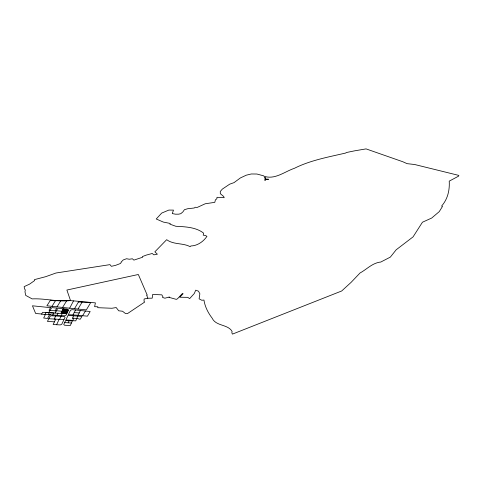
<?xml version="1.0" encoding="UTF-8"?>
<svg xmlns="http://www.w3.org/2000/svg" width="483" height="483" viewBox="0 0 483 483"><rect width="100%" height="100%" fill="white"/><g stroke="black" fill="none" stroke-linecap="round" stroke-linejoin="round"><path stroke-width="0.72" d="M50.178 314.91L50.329 314.56L48.415 314.33L49.236 312.7M72.824 320.374L65.893 319.957L68.006 315.441L82.038 316.395L80.172 319.269L76.803 318.4L72.522 318.2L73.567 315.731M71.406 323.006L70.331 325.542L64.595 325.234L63.726 324.57L65.603 320.579L72.414 320.941L71.406 323.006L64.656 322.59M77.848 315.948L75.765 320.851L72.673 320.724L73.748 318.255L72.522 318.2M68.157 322.807L69.081 320.76M56.62 324.721L59.113 319.348L63.943 319.631M61.281 315.592L62.253 313.491M66.708 313.775L66.032 315.224L64.625 315.797L41.562 314.198L42.655 312.32L66.708 313.775L68.453 310.026L67.662 309.241L57.857 308.22L55.086 313.038M48.705 318.732L55.726 319.148L53.142 324.522L60.254 324.926L61.764 324.28L65.078 317.21L64.305 316.534L61.027 316.329L51.361 315.773L50.069 316.287L47.443 321.412L54.434 321.829M62.059 312.869L63.985 308.854M64.106 312.99L65.996 309.066M65.676 311.795L66.147 310.804M66.419 311.837L65.942 312.827L64.233 312.724M66.889 310.847L67.602 309.368L65.899 309.265M61.027 316.329L59.542 319.372L54.156 319.058L55.702 316.033M45.384 314.524L43.675 318.019L47.497 318.478L49.465 314.862M52.774 315.067L53.812 312.966L46.084 312.519L44.991 314.487M56.97 315.327L58.008 313.219M72.969 314.952L75.535 310.02M79.158 312.954L80.389 310.533M69.649 308.184L73.531 300.867M63.303 308.788L61.081 312.815L66.992 313.165M77.926 315.248L87.429 316.184L90.17 311.523L72.015 309.645L70.44 310.261L68.369 314.675L77.926 315.248L79.242 312.96L74.134 312.579M50.63 307.472L49.025 310.237L56.294 310.937M74.509 308.697L78.807 301.35L95.405 302.871L94.614 306.681L97.868 306.783L97.687 307.689L111.893 308.263L116.192 307.55L118.727 310.798L122.519 311.227L125.381 313.473L127.391 313.654L144.671 302.074L144.025 301.295L144.121 298.995L147.834 298.234L152.211 298.18L152.694 294.437L161.841 294.847L162.952 296.888L162.542 297.48L164.932 298.198L169.358 296.985L169.05 297.353L176.343 299.375L177.466 298.814L182.55 293.35L183.087 293.755L179.736 297.238L187.76 297.341L189.626 298.633L194.281 293.525L195.73 290.174L198.513 291.195L199.865 293.779L199.105 298.844L201.779 300.251L203.959 300.07C204.937 306.729 208.107 312.857 212.152 318.158C215.925 326.423 228.097 324.075 232.118 331.525L231.834 332.841L232.462 334.109L341.674 290.989L351.063 282.398L360.034 272.992C366.639 269.393 371.747 263.579 379.481 262.203L380.737 262.064L390.342 257.107L396.169 249.802L413.068 236.869L422.438 222.228L431.669 218.056L439.252 211.626L442.506 206.398L441.607 206.054C447.789 199.105 449.782 189.988 449.22 181.149L458.59 176.15L458.85 175.414L414.698 164.522L407.084 163.652L402.768 161.727L366.066 148.891L354.462 150.865L346.263 152.556L345.737 153.02C328.428 157.053 310.4 160.265 294.431 168.295C285.006 171.459 275.515 179.459 265.052 176.561L265.747 179.024L268.578 179.259L265.451 179.471L265.312 180.497L264.781 180.401L265.034 178.227L263.851 175.89L256.896 174.025L251.269 173.977L246.239 175.196L240.395 177.937L234.02 182.628L229.697 184.168L222.319 189.119L220.272 191.485L220.326 193.683L223.683 196.484L224.197 197.71L217.018 197.299L216.813 198.821L215.412 199.871L214.79 202.347L205.221 203.772L197.215 207.436L195.229 207.261L194.275 207.998L187.682 208.728L184.397 209.713L182.906 211.874L180.781 213.685L178.668 214.174L175.528 214.198L172.268 213.571L173.488 210.111L168.839 210.075L161.666 213.094L156.232 218.986L163.308 222.071L170.276 223.454L169.853 224.136L175.812 226.273C185.049 226.75 195.941 227.095 203.591 233.126L203.216 235.161L205.402 235.499L206.941 236.326C203.518 241.512 197.342 245.895 190.9 245.95L190.163 246.704C182.997 242.744 173.614 244.899 166.677 239.683L154.856 251.836L157.38 254.203L153.878 254.837L152.236 253.484L146.24 255.109L142.322 256.612L142.666 257.222L133.888 260.12L132.384 258.779L129.257 259.244L126.582 258.731L123.262 259.932L121.094 262.106L121.251 262.486L120.364 263.525L115.666 265.324L111.356 266.32L109.973 264.63L55.968 273.01L45.728 276.674L34.42 279.639L34.691 280.514L29.566 284.137L24.15 286.63L24.524 288.81L25.309 289.981L24.989 291.78L25.69 295.379L32.132 298.899C44.979 298.21 57.58 302.116 70.512 300.535M55.165 310.829L56.765 308.106L51.766 307.593L48.723 312.67M78.807 301.35L70.965 300.637L53.788 300.746L50.492 300.142L46.893 305.799L78.011 309.066L82.11 302.141L89.717 302.4M90.78 302.449L86.348 309.875L78.011 309.066M82.599 315.695L85.406 311.064M62.579 307.442L66.751 300.661M57.006 306.862L60.804 300.704M51.989 306.331L55.46 300.74M78.439 301.972L82.11 302.141M63.901 309.042L63.219 309.005L61.504 312.561L62.186 312.604M65.658 309.76L67.366 309.863M65.422 310.255L67.131 310.358M62.645 310.189L63.327 310.231M64.034 310.575L67.904 310.804M65.187 310.75L67.855 310.907M62.078 311.378L62.76 311.414M64.71 311.734L67.379 311.897M63.46 311.764L67.33 311.994M64.474 312.229L66.177 312.332M41.665 314.004L35.645 313.497L32.452 305.799L50.516 307.671M56.426 310.702L61.933 311.275M147.834 298.234L146.687 295.179L147.218 295.095L138.331 274.489L66.889 290.041L70.548 300.637M64.553 309.494L62.953 312.821L66.823 313.05L68.266 310.056L64.553 309.494"/></g></svg>
